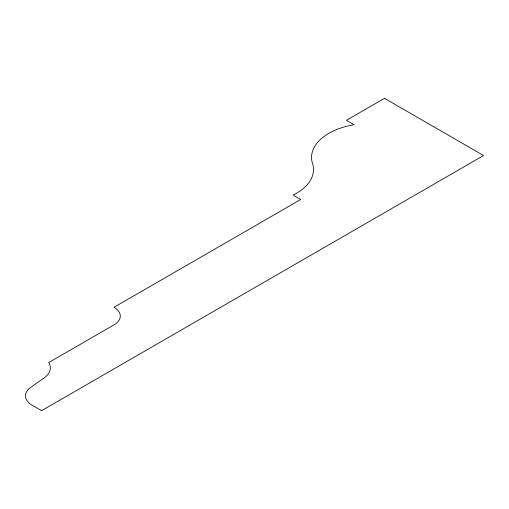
<?xml version="1.0" encoding="UTF-8"?>
<svg xmlns="http://www.w3.org/2000/svg" width="509" height="509" viewBox="0 0 509 509"><rect width="100%" height="100%" fill="white"/><g stroke="black" fill="none" stroke-linecap="round" stroke-linejoin="round"><path stroke-width="0.76" d="M43.252 378.55L31.31 386.974A23.07 13.317 0 0 0 31.571 404.878L41.604 410.674L483.55 155.519L384.492 98.326L346.394 120.321L354.016 124.724A59.012 34.071 0 0 0 312.106 162.117A58.42 33.728 0 0 1 293.057 195.112L300.679 199.509L113.991 307.29A21.55 12.445 0 0 1 113.991 324.888L48.743 362.561A27.562 15.913 0 0 1 43.252 378.55"/></g></svg>
